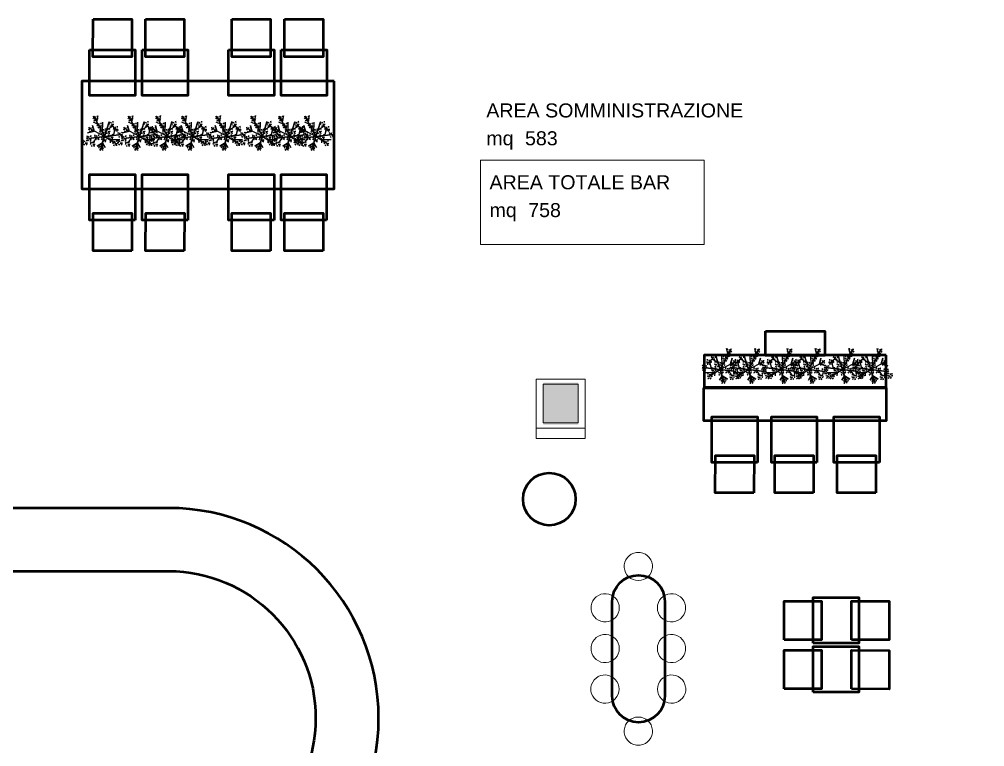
# Model space of a CAD drawing. Header units: millimetres. Extents: x 153 to 11230, y 154 to 10357.
# Drawn here: x 1851 to 3228, y 1282 to 2320 of the extents above; entities that cross this region are included whole.
import ezdxf

# ---------------------------------------------------------------- set-up
doc = ezdxf.new("R2010")
doc.units = ezdxf.units.MM
for name, color, linetype, lineweight in [('410_STRUTTURE_001-AM_0', 7, 'Continuous', 0), ('434_Cartongessi', 54, 'Continuous', 0), ('434_CARTONGESSI_001-AM_0', 54, 'Continuous', 0), ('461_LAYOUT_SCHEMA_001-AM_0', 11, 'Continuous', 50), ('471_TESTI_POLIGONI_001-AM_0', 221, 'Continuous', 0), ('490_CAMPITURE_001-AM_0', 9, 'Continuous', 0)]:
    doc.layers.add(name, color=color, linetype=linetype, lineweight=lineweight)
doc.layers.add('A-alberi e arbusti', color=75, linetype='Continuous')
doc.styles.add('AREA', font='arial.ttf')

# ---------------------------------------------------------------- blocks, each defined once
blk = doc.blocks.new('Ficus benjamin')
for points in [[(-502.1008, 295.0848, -0.308986), (-502.1097, 295.0759, 3.109283)], [(-502.1008, 295.0848, 0.308986), (-502.1097, 295.0759, -3.109283)], [(-502.0897, 295.0588, -0.308986), (-502.093, 295.0709, 3.109283)], [(-502.0897, 295.0588, 0.308986), (-502.093, 295.0709, -3.109283)], [(-502.0766, 295.083, 0.308986), (-502.088, 295.0777, -3.109283)], [(-502.0766, 295.083, -0.308986), (-502.088, 295.0777, 3.109283)], [(-502.036, 295.0748, 0.308986), (-502.0474, 295.0694, -3.109283)], [(-502.036, 295.0748, -0.308986), (-502.0474, 295.0694, 3.109283)], [(-502.0259, 295.0972, -0.308986), (-502.0348, 295.0883, 3.109283)], [(-502.0259, 295.0972, 0.308986), (-502.0348, 295.0883, -3.109283)], [(-502.0148, 295.0711, -0.308986), (-502.0181, 295.0833, 3.109283)], [(-502.0148, 295.0711, 0.308986), (-502.0181, 295.0833, -3.109283)], [(-502.0017, 295.0953, 0.308986), (-502.0131, 295.09, -3.109283)], [(-502.0017, 295.0953, -0.308986), (-502.0131, 295.09, 3.109283)], [(-502.009, 295.0783, -0.308986), (-501.9981, 295.072, 3.109283)], [(-502.009, 295.0783, 0.308986), (-501.9981, 295.072, -3.109283)], [(-501.9529, 295.1131, 0.308986), (-501.9643, 295.1078, -3.109283)], [(-501.9529, 295.1131, -0.308986), (-501.9643, 295.1078, 3.109283)], [(-501.9555, 295.0986, 0.308986), (-501.9598, 295.0868, -3.109283)], [(-501.9555, 295.0986, -0.308986), (-501.9598, 295.0868, 3.109283)], [(-501.9428, 295.1356, -0.308986), (-501.9517, 295.1267, 3.109283)], [(-501.9428, 295.1356, 0.308986), (-501.9517, 295.1267, -3.109283)], [(-501.9447, 295.1017, 0.308986), (-501.9394, 295.0903, -3.109283)], [(-501.9447, 295.1017, -0.308986), (-501.9394, 295.0903, 3.109283)], [(-501.9317, 295.1095, -0.308986), (-501.935, 295.1216, 3.109283)], [(-501.9317, 295.1095, 0.308986), (-501.935, 295.1216, -3.109283)], [(-501.9187, 295.1337, 0.308986), (-501.9301, 295.1284, -3.109283)], [(-501.9187, 295.1337, -0.308986), (-501.9301, 295.1284, 3.109283)], [(-501.9259, 295.1167, -0.308986), (-501.915, 295.1104, 3.109283)], [(-501.9259, 295.1167, 0.308986), (-501.915, 295.1104, -3.109283)], [(-501.9212, 295.0948, 0.308986), (-501.9212, 295.0822, -3.109283)], [(-501.9212, 295.0948, -0.308986), (-501.9212, 295.0822, 3.109283)], [(-501.8047, 295.0899, -0.308986), (-501.8136, 295.081, 3.109283)], [(-501.8047, 295.0899, 0.308986), (-501.8136, 295.081, -3.109283)], [(-501.7936, 295.0638, -0.308986), (-501.7969, 295.076, 3.109283)], [(-501.7936, 295.0638, 0.308986), (-501.7969, 295.076, -3.109283)], [(-501.7805, 295.0881, 0.308986), (-501.7919, 295.0827, -3.109283)], [(-501.7805, 295.0881, -0.308986), (-501.7919, 295.0827, 3.109283)], [(-501.7878, 295.071, -0.308986), (-501.7769, 295.0647, 3.109283)], [(-501.7878, 295.071, 0.308986), (-501.7769, 295.0647, -3.109283)], [(-502.1109, 295.0624, 0.308986), (-502.1223, 295.0571, -3.109283)], [(-502.1109, 295.0624, -0.308986), (-502.1223, 295.0571, 3.109283)], [(-502.1134, 295.0479, 0.308986), (-502.1177, 295.036, -3.109283)], [(-502.1134, 295.0479, -0.308986), (-502.1177, 295.036, 3.109283)], [(-502.1027, 295.051, 0.308986), (-502.0974, 295.0396, -3.109283)], [(-502.1027, 295.051, -0.308986), (-502.0974, 295.0396, 3.109283)], [(-502.0839, 295.0659, -0.308986), (-502.073, 295.0596, 3.109283)], [(-502.0839, 295.0659, 0.308986), (-502.073, 295.0596, -3.109283)], [(-502.0713, 295.0188, 0.308986), (-502.0827, 295.0134, -3.109283)], [(-502.0713, 295.0188, -0.308986), (-502.0827, 295.0134, 3.109283)], [(-502.0792, 295.0441, 0.308986), (-502.0792, 295.0315, -3.109283)], [(-502.0792, 295.0441, -0.308986), (-502.0792, 295.0315, 3.109283)], [(-502.0738, 295.0042, 0.308986), (-502.0781, 294.9924, -3.109283)], [(-502.0738, 295.0042, -0.308986), (-502.0781, 294.9924, 3.109283)], [(-502.0612, 295.0412, -0.308986), (-502.0701, 295.0323, 3.109283)], [(-502.0612, 295.0412, 0.308986), (-502.0701, 295.0323, -3.109283)], [(-502.0631, 295.0073, 0.308986), (-502.0578, 294.9959, -3.109283)], [(-502.0631, 295.0073, -0.308986), (-502.0578, 294.9959, 3.109283)], [(-502.0501, 295.0151, -0.308986), (-502.0534, 295.0272, 3.109283)], [(-502.0501, 295.0151, 0.308986), (-502.0534, 295.0272, -3.109283)], [(-502.037, 295.0393, 0.308986), (-502.0484, 295.034, -3.109283)], [(-502.037, 295.0393, -0.308986), (-502.0484, 295.034, 3.109283)], [(-502.0443, 295.0223, -0.308986), (-502.0334, 295.016, 3.109283)], [(-502.0443, 295.0223, 0.308986), (-502.0334, 295.016, -3.109283)], [(-502.0385, 295.0602, 0.308986), (-502.0428, 295.0484, -3.109283)], [(-502.0385, 295.0602, -0.308986), (-502.0428, 295.0484, 3.109283)], [(-502.0396, 295.0004, 0.308986), (-502.0396, 294.9878, -3.109283)], [(-502.0396, 295.0004, -0.308986), (-502.0396, 294.9878, 3.109283)], [(-502.0278, 295.0633, 0.308986), (-502.0225, 295.0519, -3.109283)], [(-502.0278, 295.0633, -0.308986), (-502.0225, 295.0519, 3.109283)], [(-502.0043, 295.0564, 0.308986), (-502.0043, 295.0438, -3.109283)], [(-501.9933, 295.0096, 0.308986), (-502.0047, 295.0043, -3.109283)], [(-501.9933, 295.0096, -0.308986), (-502.0047, 295.0043, 3.109283)], [(-502.0043, 295.0564, -0.308986), (-502.0043, 295.0438, 3.109283)], [(-501.9958, 294.9951, 0.308986), (-502.0001, 294.9832, -3.109283)], [(-501.9958, 294.9951, -0.308986), (-502.0001, 294.9832, 3.109283)], [(-501.9832, 295.032, -0.308986), (-501.9921, 295.0231, 3.109283)], [(-501.9832, 295.032, 0.308986), (-501.9921, 295.0231, -3.109283)], [(-501.9851, 294.9982, 0.308986), (-501.9798, 294.9868, -3.109283)], [(-501.9851, 294.9982, -0.308986), (-501.9798, 294.9868, 3.109283)], [(-501.9721, 295.0059, -0.308986), (-501.9754, 295.0181, 3.109283)], [(-501.9721, 295.0059, 0.308986), (-501.9754, 295.0181, -3.109283)], [(-501.959, 295.0302, 0.308986), (-501.9704, 295.0248, -3.109283)], [(-501.959, 295.0302, -0.308986), (-501.9704, 295.0248, 3.109283)], [(-501.9663, 295.0131, -0.308986), (-501.9554, 295.0068, 3.109283)], [(-501.9663, 295.0131, 0.308986), (-501.9554, 295.0068, -3.109283)], [(-501.9616, 294.9913, 0.308986), (-501.9616, 294.9787, -3.109283)], [(-501.9616, 294.9913, -0.308986), (-501.9616, 294.9787, 3.109283)], [(-501.9317, 294.9791, -0.308986), (-501.9406, 294.9702, 3.109283)], [(-501.9317, 294.9791, 0.308986), (-501.9406, 294.9702, -3.109283)], [(-501.9243, 295.0311, 0.308986), (-501.9357, 295.0257, -3.109283)], [(-501.9243, 295.0311, -0.308986), (-501.9357, 295.0257, 3.109283)], [(-501.9268, 295.0165, 0.308986), (-501.9311, 295.0047, -3.109283)], [(-501.9268, 295.0165, -0.308986), (-501.9311, 295.0047, 3.109283)], [(-501.9142, 295.0535, -0.308986), (-501.9231, 295.0446, 3.109283)], [(-501.9142, 295.0535, 0.308986), (-501.9231, 295.0446, -3.109283)], [(-501.9075, 294.9773, 0.308986), (-501.9189, 294.972, -3.109283)], [(-501.9075, 294.9773, -0.308986), (-501.9189, 294.972, 3.109283)], [(-501.9161, 295.0196, 0.308986), (-501.9108, 295.0082, -3.109283)], [(-501.9161, 295.0196, -0.308986), (-501.9108, 295.0082, 3.109283)], [(-501.9031, 295.0274, -0.308986), (-501.9063, 295.0396, 3.109283)], [(-501.9031, 295.0274, 0.308986), (-501.9063, 295.0396, -3.109283)], [(-501.89, 295.0516, 0.308986), (-501.9014, 295.0463, -3.109283)], [(-501.89, 295.0516, -0.308986), (-501.9014, 295.0463, 3.109283)], [(-501.8972, 295.0346, -0.308986), (-501.8863, 295.0283, 3.109283)], [(-501.8972, 295.0346, 0.308986), (-501.8863, 295.0283, -3.109283)], [(-501.8926, 295.0127, 0.308986), (-501.8926, 295.0001, -3.109283)], [(-501.8926, 295.0127, -0.308986), (-501.8926, 295.0001, 3.109283)], [(-501.8557, 295.0063, 0.308986), (-501.8671, 295.001, -3.109283)], [(-501.8557, 295.0063, -0.308986), (-501.8671, 295.001, 3.109283)], [(-501.8582, 294.9917, 0.308986), (-501.8625, 294.9799, -3.109283)], [(-501.8582, 294.9917, -0.308986), (-501.8625, 294.9799, 3.109283)], [(-501.8456, 295.0287, -0.308986), (-501.8545, 295.0198, 3.109283)], [(-501.8456, 295.0287, 0.308986), (-501.8545, 295.0198, -3.109283)], [(-501.8475, 294.9948, 0.308986), (-501.8422, 294.9834, -3.109283)], [(-501.8475, 294.9948, -0.308986), (-501.8422, 294.9834, 3.109283)], [(-501.8345, 295.0026, -0.308986), (-501.8377, 295.0148, 3.109283)], [(-501.8345, 295.0026, 0.308986), (-501.8377, 295.0148, -3.109283)], [(-501.8214, 295.0268, 0.308986), (-501.8328, 295.0215, -3.109283)], [(-501.8214, 295.0268, -0.308986), (-501.8328, 295.0215, 3.109283)], [(-501.8286, 295.0098, -0.308986), (-501.8177, 295.0035, 3.109283)], [(-501.8286, 295.0098, 0.308986), (-501.8177, 295.0035, -3.109283)], [(-501.8148, 295.0675, 0.308986), (-501.8262, 295.0622, -3.109283)], [(-501.8148, 295.0675, -0.308986), (-501.8262, 295.0622, 3.109283)], [(-501.824, 294.9879, 0.308986), (-501.824, 294.9753, -3.109283)], [(-501.824, 294.9879, -0.308986), (-501.824, 294.9753, 3.109283)], [(-501.8173, 295.053, 0.308986), (-501.8216, 295.0411, -3.109283)], [(-501.8173, 295.053, -0.308986), (-501.8216, 295.0411, 3.109283)], [(-501.8066, 295.0561, 0.308986), (-501.8013, 295.0447, -3.109283)], [(-501.8066, 295.0561, -0.308986), (-501.8013, 295.0447, 3.109283)], [(-501.7831, 295.0492, 0.308986), (-501.7831, 295.0366, -3.109283)], [(-501.7831, 295.0492, -0.308986), (-501.7831, 295.0366, 3.109283)], [(-501.7619, 294.9845, 0.308986), (-501.7733, 294.9792, -3.109283)], [(-501.7619, 294.9845, -0.308986), (-501.7733, 294.9792, 3.109283)], [(-501.7517, 295.0069, -0.308986), (-501.7607, 294.998, 3.109283)], [(-501.7517, 295.0069, 0.308986), (-501.7607, 294.998, -3.109283)], [(-501.7537, 294.9731, 0.308986), (-501.7484, 294.9617, -3.109283)], [(-501.7537, 294.9731, -0.308986), (-501.7484, 294.9617, 3.109283)], [(-501.7407, 294.9809, -0.308986), (-501.7439, 294.993, 3.109283)], [(-501.7407, 294.9809, 0.308986), (-501.7439, 294.993, -3.109283)], [(-501.7276, 295.0051, 0.308986), (-501.739, 294.9998, -3.109283)], [(-501.7276, 295.0051, -0.308986), (-501.739, 294.9998, 3.109283)], [(-501.7348, 294.988, -0.308986), (-501.7239, 294.9817, 3.109283)], [(-501.7348, 294.988, 0.308986), (-501.7239, 294.9817, -3.109283)], [(-502.0505, 294.9327, 0.308986), (-502.0619, 294.9274, -3.109283)], [(-502.0505, 294.9327, -0.308986), (-502.0619, 294.9274, 3.109283)], [(-502.0531, 294.9181, 0.308986), (-502.0574, 294.9063, -3.109283)], [(-502.0531, 294.9181, -0.308986), (-502.0574, 294.9063, 3.109283)], [(-502.0404, 294.9551, -0.308986), (-502.0493, 294.9462, 3.109283)], [(-502.0404, 294.9551, 0.308986), (-502.0493, 294.9462, -3.109283)], [(-502.0424, 294.9212, 0.308986), (-502.037, 294.9098, -3.109283)], [(-502.0424, 294.9212, -0.308986), (-502.037, 294.9098, 3.109283)], [(-502.0294, 294.929, -0.308986), (-502.0326, 294.9412, 3.109283)], [(-502.0294, 294.929, 0.308986), (-502.0326, 294.9412, -3.109283)], [(-502.0163, 294.9532, 0.308986), (-502.0277, 294.9479, -3.109283)], [(-502.0163, 294.9532, -0.308986), (-502.0277, 294.9479, 3.109283)], [(-502.0235, 294.9362, -0.308986), (-502.0126, 294.9299, 3.109283)], [(-502.0235, 294.9362, 0.308986), (-502.0126, 294.9299, -3.109283)], [(-502.0189, 294.9143, 0.308986), (-502.0189, 294.9017, -3.109283)], [(-502.0189, 294.9143, -0.308986), (-502.0189, 294.9017, 3.109283)], [(-501.9695, 294.8933, 0.308986), (-501.9809, 294.8879, -3.109283)], [(-501.9695, 294.8933, -0.308986), (-501.9809, 294.8879, 3.109283)], [(-501.9721, 294.8787, 0.308986), (-501.9764, 294.8669, -3.109283)], [(-501.9721, 294.8787, -0.308986), (-501.9764, 294.8669, 3.109283)], [(-501.9594, 294.9157, -0.308986), (-501.9683, 294.9068, 3.109283)], [(-501.9594, 294.9157, 0.308986), (-501.9683, 294.9068, -3.109283)], [(-501.9614, 294.8818, 0.308986), (-501.956, 294.8704, -3.109283)], [(-501.9614, 294.8818, -0.308986), (-501.956, 294.8704, 3.109283)], [(-501.9418, 294.9567, 0.308986), (-501.9532, 294.9514, -3.109283)], [(-501.9418, 294.9567, -0.308986), (-501.9532, 294.9514, 3.109283)], [(-501.9484, 294.8896, -0.308986), (-501.9516, 294.9017, 3.109283)], [(-501.9484, 294.8896, 0.308986), (-501.9516, 294.9017, -3.109283)], [(-501.9443, 294.9422, 0.308986), (-501.9486, 294.9303, -3.109283)], [(-501.9443, 294.9422, -0.308986), (-501.9486, 294.9303, 3.109283)], [(-501.9353, 294.9138, 0.308986), (-501.9467, 294.9085, -3.109283)], [(-501.9353, 294.9138, -0.308986), (-501.9467, 294.9085, 3.109283)], [(-501.9425, 294.8968, -0.308986), (-501.9316, 294.8905, 3.109283)], [(-501.9425, 294.8968, 0.308986), (-501.9316, 294.8905, -3.109283)], [(-501.9336, 294.9453, 0.308986), (-501.9283, 294.9339, -3.109283)], [(-501.9336, 294.9453, -0.308986), (-501.9283, 294.9339, 3.109283)], [(-501.9206, 294.9531, -0.308986), (-501.9238, 294.9652, 3.109283)], [(-501.9206, 294.9531, 0.308986), (-501.9238, 294.9652, -3.109283)], [(-501.9147, 294.9602, -0.308986), (-501.9038, 294.9539, 3.109283)], [(-501.9147, 294.9602, 0.308986), (-501.9038, 294.9539, -3.109283)], [(-501.9101, 294.9384, 0.308986), (-501.9101, 294.9258, -3.109283)], [(-501.9101, 294.9384, -0.308986), (-501.9101, 294.9258, 3.109283)], [(-501.8863, 294.948, 0.308986), (-501.8977, 294.9427, -3.109283)], [(-501.8863, 294.948, -0.308986), (-501.8977, 294.9427, 3.109283)], [(-501.8888, 294.9334, 0.308986), (-501.8932, 294.9216, -3.109283)], [(-501.8888, 294.9334, -0.308986), (-501.8932, 294.9216, 3.109283)], [(-501.8762, 294.9704, -0.308986), (-501.8851, 294.9615, 3.109283)], [(-501.8762, 294.9704, 0.308986), (-501.8851, 294.9615, -3.109283)], [(-501.8781, 294.9365, 0.308986), (-501.8728, 294.9251, -3.109283)], [(-501.8781, 294.9365, -0.308986), (-501.8728, 294.9251, 3.109283)], [(-501.8651, 294.9443, -0.308986), (-501.8684, 294.9565, 3.109283)], [(-501.8651, 294.9443, 0.308986), (-501.8684, 294.9565, -3.109283)], [(-501.852, 294.9685, 0.308986), (-501.8635, 294.9632, -3.109283)], [(-501.852, 294.9685, -0.308986), (-501.8635, 294.9632, 3.109283)], [(-501.8512, 294.8777, 0.308986), (-501.8626, 294.8724, -3.109283)], [(-501.8512, 294.8777, -0.308986), (-501.8626, 294.8724, 3.109283)], [(-501.8593, 294.9515, -0.308986), (-501.8484, 294.9452, 3.109283)], [(-501.8593, 294.9515, 0.308986), (-501.8484, 294.9452, -3.109283)], [(-501.8546, 294.9296, 0.308986), (-501.8546, 294.917, -3.109283)], [(-501.8546, 294.9296, -0.308986), (-501.8546, 294.917, 3.109283)], [(-501.841, 294.9001, -0.308986), (-501.85, 294.8912, 3.109283)], [(-501.841, 294.9001, 0.308986), (-501.85, 294.8912, -3.109283)], [(-501.83, 294.874, -0.308986), (-501.8332, 294.8862, 3.109283)], [(-501.83, 294.874, 0.308986), (-501.8332, 294.8862, -3.109283)], [(-501.8169, 294.8983, 0.308986), (-501.8283, 294.8929, -3.109283)], [(-501.8169, 294.8983, -0.308986), (-501.8283, 294.8929, 3.109283)], [(-501.8241, 294.8812, -0.308986), (-501.8132, 294.8749, 3.109283)], [(-501.8241, 294.8812, 0.308986), (-501.8132, 294.8749, -3.109283)], [(-501.8086, 294.9264, 0.308986), (-501.82, 294.9211, -3.109283)], [(-501.8086, 294.9264, -0.308986), (-501.82, 294.9211, 3.109283)], [(-501.8111, 294.9119, 0.308986), (-501.8154, 294.9001, -3.109283)], [(-501.8111, 294.9119, -0.308986), (-501.8154, 294.9001, 3.109283)], [(-501.7985, 294.9489, -0.308986), (-501.8074, 294.94, 3.109283)], [(-501.7985, 294.9489, 0.308986), (-501.8074, 294.94, -3.109283)], [(-501.8004, 294.915, 0.308986), (-501.7951, 294.9036, -3.109283)], [(-501.8004, 294.915, -0.308986), (-501.7951, 294.9036, 3.109283)], [(-501.7874, 294.9228, -0.308986), (-501.7907, 294.9349, 3.109283)], [(-501.7874, 294.9228, 0.308986), (-501.7907, 294.9349, -3.109283)], [(-501.7743, 294.947, 0.308986), (-501.7857, 294.9417, -3.109283)], [(-501.7743, 294.947, -0.308986), (-501.7857, 294.9417, 3.109283)], [(-501.7816, 294.93, -0.308986), (-501.7707, 294.9237, 3.109283)], [(-501.7816, 294.93, 0.308986), (-501.7707, 294.9237, -3.109283)], [(-501.7769, 294.9081, 0.308986), (-501.7769, 294.8955, -3.109283)], [(-501.7769, 294.9081, -0.308986), (-501.7769, 294.8955, 3.109283)], [(-501.7644, 294.97, 0.308986), (-501.7687, 294.9582, -3.109283)], [(-501.7644, 294.97, -0.308986), (-501.7687, 294.9582, 3.109283)], [(-501.7302, 294.9662, 0.308986), (-501.7302, 294.9536, -3.109283)], [(-501.7302, 294.9662, -0.308986), (-501.7302, 294.9536, 3.109283)], [(-502.0069, 294.8227, 0.308986), (-502.0183, 294.8174, -3.109283)], [(-502.0069, 294.8227, -0.308986), (-502.0183, 294.8174, 3.109283)], [(-502.0095, 294.8082, 0.308986), (-502.0138, 294.7963, -3.109283)], [(-502.0095, 294.8082, -0.308986), (-502.0138, 294.7963, 3.109283)], [(-501.9968, 294.8451, -0.308986), (-502.0057, 294.8362, 3.109283)], [(-501.9968, 294.8451, 0.308986), (-502.0057, 294.8362, -3.109283)], [(-501.9987, 294.8113, 0.308986), (-501.9934, 294.7999, -3.109283)], [(-501.9987, 294.8113, -0.308986), (-501.9934, 294.7999, 3.109283)], [(-501.9857, 294.8191, -0.308986), (-501.989, 294.8312, 3.109283)], [(-501.9857, 294.8191, 0.308986), (-501.989, 294.8312, -3.109283)], [(-501.9726, 294.8433, 0.308986), (-501.9841, 294.838, -3.109283)], [(-501.9726, 294.8433, -0.308986), (-501.9841, 294.838, 3.109283)], [(-501.9799, 294.8262, -0.308986), (-501.969, 294.8199, 3.109283)], [(-501.9799, 294.8262, 0.308986), (-501.969, 294.8199, -3.109283)], [(-501.9752, 294.8044, 0.308986), (-501.9752, 294.7918, -3.109283)], [(-501.9752, 294.8044, -0.308986), (-501.9752, 294.7918, 3.109283)], [(-501.9379, 294.8749, 0.308986), (-501.9379, 294.8623, -3.109283)], [(-501.9379, 294.8749, -0.308986), (-501.9379, 294.8623, 3.109283)], [(-501.8537, 294.8632, 0.308986), (-501.858, 294.8513, -3.109283)], [(-501.8537, 294.8632, -0.308986), (-501.858, 294.8513, 3.109283)], [(-501.843, 294.8663, 0.308986), (-501.8377, 294.8549, -3.109283)], [(-501.843, 294.8663, -0.308986), (-501.8377, 294.8549, 3.109283)], [(-501.8195, 294.8594, 0.308986), (-501.8195, 294.8468, -3.109283)], [(-501.8195, 294.8594, -0.308986), (-501.8195, 294.8468, 3.109283)]]:
    blk.add_lwpolyline(points, format="xyb")
for points in [[(-501.904, 294.9983), (-502.0114, 294.7947), (-501.904, 294.9983), (-501.858, 294.8523), (-501.904, 294.9983), (-501.7285, 294.9775), (-501.904, 294.9983), (-501.7953, 295.0651), (-501.904, 294.9983), (-501.944, 295.1256), (-501.904, 294.9983), (-502.0637, 295.0173), (-501.904, 294.9983), (-502.0544, 294.919)], [(-501.924, 295.062), (-501.9776, 295.0939), (-501.924, 295.062), (-501.8978, 295.106), (-501.924, 295.062), (-501.9243, 295.0629), (-501.927, 295.0715), (-501.9201, 295.122)], [(-501.9838, 295.0078), (-502.0189, 295.0608)], [(-501.904, 294.9983), (-501.8829, 294.9316), (-501.8221, 294.8936), (-501.8326, 294.9002), (-501.8324, 294.8827)], [(-501.8496, 295.0317), (-501.7531, 295.0281), (-501.8496, 295.0317), (-501.8485, 295.0608)], [(-501.8162, 294.9879), (-501.7964, 294.9121)], [(-502.0078, 294.9436), (-502.0231, 294.8874), (-502.0078, 294.9436), (-502.0725, 294.9611), (-502.0078, 294.9436)], [(-501.9665, 294.8801), (-502.0153, 294.8558)], [(-501.9247, 294.959), (-501.9219, 294.8566)], [(-501.7964, 294.9121), (-501.8027, 294.9363), (-501.8124, 294.9139), (-501.8027, 294.9363), (-501.7668, 294.9324)], [(-501.9825, 294.8495), (-501.9671, 294.7895)]]:
    blk.add_lwpolyline(points)
blk = doc.blocks.new('SUP-LOC')
at = {"style": 'AREA'}
blk.add_text('mq', height=20, dxfattribs=at).set_placement((7.7, -17.4))
for tag, p in [('NAME_LOC', (7.7, 22.3)), ('AREA_AREA', (62.9, -17.4))]:
    blk.add_attdef(tag, p, '', height=20, dxfattribs=at)
blk = doc.blocks.new('ARD Chair- LA_PALMA-Stil_Barstool65-P')
at = {"linetype": 'Continuous', "lineweight": 5}
blk.add_lwpolyline([(27, 198, 0.031147), (-28, 198, 14.330082), (28, 198)], format="xyb", close=True, dxfattribs=at)
blk = doc.blocks.new('ARD Table - 750 x 2100')
blk.add_lwpolyline([(-675, -375), (675, -375, 1), (675, 375), (-675, 375, 1)], format="xyb", close=True)
blk = doc.blocks.new('ARD Furniture- Table + 8 Stools')
for name, p in [('ARD Chair- LA_PALMA-Stil_Barstool65-P', (-582, 475)), ('ARD Table - 750 x 2100', (3, -3))]:
    blk.add_blockref(name, p)
at = {"xscale": -1}
for p in [(0, 475), (578, 477)]:
    blk.add_blockref('ARD Chair- LA_PALMA-Stil_Barstool65-P', p, dxfattribs=at)
for p, rotation in [((-1173, 0), 90), ((0, -475), 180)]:
    blk.add_blockref('ARD Chair- LA_PALMA-Stil_Barstool65-P', p, dxfattribs=dict(rotation=rotation))
for p, rotation in [((1180, 0), 270), ((-582, -475), 180), ((578, -477), 179.6214780128017)]:
    blk.add_blockref('ARD Chair- LA_PALMA-Stil_Barstool65-P', p, dxfattribs=dict(at, rotation=rotation))

msp = doc.modelspace()

# ---------------------------------------------------------------- hatches: boundary and pattern name
at = {"layer": '490_CAMPITURE_001-AM_0'}
h = msp.add_hatch(dxfattribs=at)
h.set_pattern_fill('ANSI37', color=256, scale=5, style=0)
h.set_pattern_definition([(45, (183.315, 9445.208), (-11.22532, 11.22532), []), (135, (183.315, 9445.208), (-11.22532, -11.22532), [])])
h.paths.add_polyline_path([(5063.315, 434.208), (5038.315, 434.208), (5038.315, 407.208), (4434.315, 407.208), (4434.315, 422.208), (806.315, 422.208), (806.315, 1739.39), (821.315, 1739.182), (821.315, 1799.182), (791.315, 1799.208), (791.315, 1879.208), (818.315, 1879.208), (818.315, 1904.208), (763.315, 1904.208), (763.315, 379.208), (5063.315, 379.208)])
h.paths.add_polyline_path([(2649.7, 400.813, -1), (2674.7, 400.813, -1)], flags=16)
h.paths.add_polyline_path([(1201.7, 400.813, -1), (1176.7, 400.813, -1)], flags=16)
h.paths.add_polyline_path([(3776.508, 400.813, -1), (3801.508, 400.813, -1)], flags=16)
h.paths.add_polyline_path([(783.603, 1769.21, -1), (808.603, 1769.21, -1)], flags=16)
h.paths.add_polyline_path([(4910.317, 393.477, -1), (4935.317, 393.477, -1)], flags=16)

# ---------------------------------------------------------------- linework, layer by layer
at = {"layer": '410_STRUTTURE_001-AM_0', "linetype": 'Continuous'}
msp.add_lwpolyline([(2598.315, 1799.208), (2598.315, 1744.208), (2648.315, 1744.208), (2648.315, 1799.208)], close=True, dxfattribs=at)
msp.add_lwpolyline([(2598.315, 1799.208), (2598.315, 1744.208), (2648.315, 1744.208), (2648.315, 1799.208)], close=True, dxfattribs=at)
at = {"layer": '410_STRUTTURE_001-AM_0'}
for points in [[(2598.315, 1801.708), (2648.315, 1801.708), (2598.315, 1741.708), (2648.315, 1741.708)], [(2598.315, 1801.708), (2648.315, 1801.708), (2598.315, 1741.708), (2648.315, 1741.708)], [(2598.315, 1799.208), (2648.315, 1799.208), (2598.315, 1744.208), (2648.315, 1744.208)], [(2598.315, 1799.208), (2648.315, 1799.208), (2598.315, 1744.208), (2648.315, 1744.208)]]:
    msp.add_solid(points, dxfattribs=at)
at = {"layer": '434_Cartongessi'}
msp.add_lwpolyline([(2588.315, 1736.708), (2588.315, 1721.708), (2658.315, 1721.708), (2658.315, 1736.708)], dxfattribs=at)
at = {"layer": '434_CARTONGESSI_001-AM_0'}
msp.add_lwpolyline([(2588.315, 1736.708), (2588.315, 1806.708), (2658.315, 1806.708), (2658.315, 1736.708)], close=True, dxfattribs=at)
msp.add_lwpolyline([(2588.315, 1736.708), (2588.315, 1806.708), (2658.315, 1806.708), (2658.315, 1736.708)], close=True, dxfattribs=at)
at = {"layer": '461_LAYOUT_SCHEMA_001-AM_0'}
for points in [[(1956.377, 2320.033), (2011.535, 2320.033), (2011.456, 2266.439), (1956.298, 2266.439)], [(2031.338, 2320.033), (2086.495, 2320.033), (2086.417, 2266.439), (2031.259, 2266.439)], [(2154.451, 2320.033), (2209.609, 2320.033), (2209.53, 2266.439), (2154.372, 2266.439)], [(2229.412, 2320.033), (2284.569, 2320.033), (2284.49, 2266.439), (2229.333, 2266.439)], [(1951.456, 2276.439), (2016.456, 2276.439), (2016.456, 2211.439), (1951.456, 2211.439)], [(2026.456, 2276.439), (2091.456, 2276.439), (2091.456, 2211.439), (2026.456, 2211.439)], [(2149.53, 2276.439), (2214.53, 2276.439), (2214.53, 2211.439), (2149.53, 2211.439)], [(2224.53, 2276.439), (2289.53, 2276.439), (2289.53, 2211.439), (2224.53, 2211.439)], [(2300.454, 2231.729), (1940.454, 2231.834), (1940.454, 2078.043), (2300.454, 2077.938)], [(2016.417, 2033.437), (1951.417, 2033.437), (1951.417, 2098.437), (2016.417, 2098.437)], [(2091.417, 2033.437), (2026.417, 2033.437), (2026.417, 2098.437), (2091.417, 2098.437)], [(2214.49, 2033.437), (2149.49, 2033.437), (2149.49, 2098.437), (2214.49, 2098.437)], [(2289.49, 2033.437), (2224.49, 2033.437), (2224.49, 2098.437), (2289.49, 2098.437)], [(2011.495, 1989.843), (1956.338, 1989.843), (1956.417, 2043.437), (2011.574, 2043.437)], [(2086.495, 1989.843), (2031.338, 1989.843), (2031.417, 2043.437), (2086.574, 2043.437)], [(2209.569, 1989.843), (2154.412, 1989.843), (2154.49, 2043.437), (2209.648, 2043.437)], [(2284.569, 1989.843), (2229.412, 1989.843), (2229.49, 2043.437), (2284.648, 2043.437)], [(2915.168, 1875.233), (3000.168, 1875.233), (3000.168, 1840.233), (2915.168, 1840.233)], [(3087.493, 1841.043), (2827.889, 1841.043), (2827.889, 1795.114), (3087.493, 1795.114)], [(2827.566, 1794.268), (3087.493, 1794.268), (3087.493, 1747.278), (2827.566, 1747.278)], [(2903.83, 1687.777), (2838.83, 1687.777), (2838.83, 1752.777), (2903.83, 1752.777)], [(2988.752, 1687.777), (2923.752, 1687.777), (2923.752, 1752.777), (2988.752, 1752.777)], [(3077.706, 1687.777), (3012.706, 1687.777), (3012.706, 1752.777), (3077.706, 1752.777)], [(2898.909, 1644.183), (2843.751, 1644.183), (2843.83, 1697.777), (2898.987, 1697.777)], [(2983.831, 1644.183), (2928.673, 1644.183), (2928.752, 1697.777), (2983.91, 1697.777)], [(3072.785, 1644.183), (3017.627, 1644.183), (3017.706, 1697.777), (3072.864, 1697.777)], [(2941.786, 1434.611), (2941.786, 1489.769), (2995.38, 1489.69), (2995.38, 1434.532)], [(2983.481, 1429.997), (2983.481, 1494.997), (3048.481, 1494.997), (3048.481, 1429.997)], [(3037.981, 1434.532), (3037.981, 1489.69), (3091.575, 1489.611), (3091.575, 1434.453)], [(2941.786, 1364.611), (2941.786, 1419.769), (2995.38, 1419.69), (2995.38, 1364.532)], [(2983.481, 1359.997), (2983.481, 1424.997), (3048.481, 1424.997), (3048.481, 1359.997)], [(3037.981, 1364.532), (3037.981, 1419.69), (3091.575, 1419.611), (3091.575, 1364.453)]]:
    msp.add_lwpolyline(points, close=True, dxfattribs=at)
msp.add_lwpolyline([(1887.533, 858.219), (1978.815, 857.738), (1978.815, 938.929, -0.41607462), (2063.668, 1022.738, 0.99992778), (2063.668, 1622.738), (1261.853, 1622.738), (1261.853, 1532.738), (1307.015, 1532.738), (1307.015, 1522.604), (1510.615, 1522.738), (1510.615, 1532.738), (2063.976, 1532.738, -0.99961743), (2063.815, 1112.738, 0.39601784), (1889.157, 948.672), (1888.815, 857.738)], format="xyb", close=True, dxfattribs=at)
msp.add_circle((2607.026, 1635.419), 37.5, dxfattribs=at)
at = {"layer": '471_TESTI_POLIGONI_001-AM_0'}
msp.add_lwpolyline([(2508.861, 2118.846), (2827.644, 2118.846), (2827.644, 1998.611), (2508.861, 1998.611)], close=True, dxfattribs=at)

# ---------------------------------------------------------------- block references
at = {"layer": '461_LAYOUT_SCHEMA_001-AM_0', "xscale": -0.1, "yscale": 0.1, "zscale": 0.1, "rotation": 90}
msp.add_blockref('ARD Furniture- Table + 8 Stools', (2733.967, 1422.192), dxfattribs=at)
at = {"layer": '471_TESTI_POLIGONI_001-AM_0'}
for p, values in [((2509.487, 2157.675), {'NAME_LOC': 'AREA SOMMINISTRAZIONE ', 'AREA_AREA': '583'}), ((2514.059, 2055.213), {'NAME_LOC': 'AREA TOTALE BAR', 'AREA_AREA': '758'})]:
    msp.add_blockref('SUP-LOC', p, dxfattribs=at).add_auto_attribs(values)
at = {"layer": 'A-alberi e arbusti', "yscale": 143.75, "zscale": 143.75, "rotation": 180}
for p, xscale in [((74121.491, 44558.79, 0), -143.75), ((74171.429, 44558.79, 0), -143.75), ((74211.018, 44558.79, 0), -143.75), ((74247.852, 44558.79, 0), -143.75), ((74296.569, 44558.79, 0), -143.75), ((74346.507, 44558.79, 0), -143.75), ((74386.096, 44558.79, 0), -143.75), ((74422.93, 44558.79, 0), -143.75), ((-69297.982, 44226.406, 0), 143.75), ((-69257.737, 44226.406, 0), 143.75), ((-69211.627, 44226.406, 0), 143.75), ((-69171.383, 44226.406, 0), 143.75), ((-69123.584, 44226.406, 0), 143.75), ((-69083.34, 44226.406, 0), 143.75)]:
    msp.add_blockref('Ficus benjamin', p, dxfattribs=dict(at, xscale=xscale))

doc.saveas('drawing.dxf')
